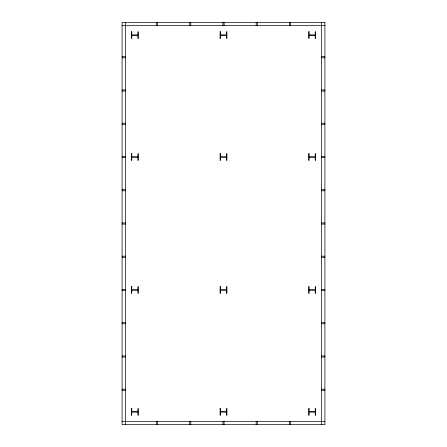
<?xml version="1.0" encoding="UTF-8"?>
<svg xmlns="http://www.w3.org/2000/svg" width="447" height="447" viewBox="0 0 447 447"><rect width="100%" height="100%" fill="white"/><g stroke="black" fill="none" stroke-linecap="round" stroke-linejoin="round"><path stroke-width="0.67" d="M122.092 25.675L324.908 25.675M122.092 56.708L125.417 56.708M321.583 56.708L324.908 56.708M122.092 57.814L125.417 57.814M321.583 57.814L324.908 57.814M122.092 89.953L125.417 89.953M321.583 89.953L324.908 89.953M122.092 91.065L125.417 91.065M321.583 91.065L324.908 91.065M122.092 123.204L125.417 123.204M321.583 123.204L324.908 123.204M122.092 124.311L125.417 124.311M321.583 124.311L324.908 124.311M122.092 156.45L125.417 156.45M321.583 156.45L324.908 156.45M122.092 157.556L125.417 157.556M321.583 157.556L324.908 157.556M122.092 189.696L125.417 189.696M321.583 189.696L324.908 189.696M122.092 190.808L125.417 190.808M321.583 190.808L324.908 190.808M122.092 222.947L125.417 222.947M321.583 222.947L324.908 222.947M122.092 224.053L125.417 224.053M321.583 224.053L324.908 224.053M122.092 256.192L125.417 256.192M321.583 256.192L324.908 256.192M122.092 257.304L125.417 257.304M321.583 257.304L324.908 257.304M122.092 289.444L125.417 289.444M321.583 289.444L324.908 289.444M122.092 290.55L125.417 290.55M321.583 290.55L324.908 290.55M122.092 322.689L125.417 322.689M321.583 322.689L324.908 322.689M122.092 323.796L125.417 323.796M321.583 323.796L324.908 323.796M122.092 355.935L125.417 355.935M321.583 355.935L324.908 355.935M122.092 357.047L125.417 357.047M321.583 357.047L324.908 357.047M122.092 389.186L125.417 389.186M321.583 389.186L324.908 389.186M122.092 390.292L125.417 390.292M321.583 390.292L324.908 390.292M122.092 421.325L324.908 421.325M321.583 22.35L321.583 424.65M290.55 22.35L290.55 25.675M290.55 421.325L290.55 424.65M289.444 22.35L289.444 25.675M289.444 421.325L289.444 424.65M257.304 22.35L257.304 25.675M257.304 421.325L257.304 424.65M256.192 22.35L256.192 25.675M256.192 421.325L256.192 424.65M224.053 22.35L224.053 25.675M224.053 421.325L224.053 424.65M222.947 22.35L222.947 25.675M222.947 421.325L222.947 424.65M190.808 22.35L190.808 25.675M190.808 421.325L190.808 424.65M189.696 22.35L189.696 25.675M189.696 421.325L189.696 424.65M157.556 22.35L157.556 25.675M157.556 421.325L157.556 424.65M156.45 22.35L156.45 25.675M156.45 421.325L156.45 424.65M125.417 22.35L125.417 424.65M324.908 22.35L122.092 22.35L122.092 424.65L324.908 424.65L324.908 22.35M131.77 31.709L131.429 31.709L131.429 38.481L131.77 38.481L131.77 35.207L137.911 35.207L137.911 38.481L138.252 38.481L138.252 31.709L137.911 31.709L137.911 34.983L131.77 34.983L131.77 31.709M220.427 31.709L220.086 31.709L220.086 38.481L220.427 38.481L220.427 35.207L226.573 35.207L226.573 38.481L226.914 38.481L226.914 31.709L226.573 31.709L226.573 34.983L220.427 34.983L220.427 31.709M309.089 31.709L308.748 31.709L308.748 38.481L309.089 38.481L309.089 35.207L315.23 35.207L315.23 38.481L315.571 38.481L315.571 31.709L315.23 31.709L315.23 34.983L309.089 34.983L309.089 31.709M131.77 153.623L131.429 153.623L131.429 160.389L131.77 160.389L131.77 157.115L137.911 157.115L137.911 160.389L138.252 160.389L138.252 153.623L137.911 153.623L137.911 156.897L131.77 156.897L131.77 153.623M220.427 153.623L220.086 153.623L220.086 160.389L220.427 160.389L220.427 157.115L226.573 157.115L226.573 160.389L226.914 160.389L226.914 153.623L226.573 153.623L226.573 156.897L220.427 156.897L220.427 153.623M309.089 153.623L308.748 153.623L308.748 160.389L309.089 160.389L309.089 157.115L315.23 157.115L315.23 160.389L315.571 160.389L315.571 153.623L315.23 153.623L315.23 156.897L309.089 156.897L309.089 153.623M131.77 286.611L131.429 286.611L131.429 293.377L131.77 293.377L131.77 290.103L137.911 290.103L137.911 293.377L138.252 293.377L138.252 286.611L137.911 286.611L137.911 289.885L131.77 289.885L131.77 286.611M220.427 286.611L220.086 286.611L220.086 293.377L220.427 293.377L220.427 290.103L226.573 290.103L226.573 293.377L226.914 293.377L226.914 286.611L226.573 286.611L226.573 289.885L220.427 289.885L220.427 286.611M309.089 286.611L308.748 286.611L308.748 293.377L309.089 293.377L309.089 290.103L315.23 290.103L315.23 293.377L315.571 293.377L315.571 286.611L315.23 286.611L315.23 289.885L309.089 289.885L309.089 286.611M131.77 408.519L131.429 408.519L131.429 415.291L131.77 415.291L131.77 412.017L137.911 412.017L137.911 415.291L138.252 415.291L138.252 408.519L137.911 408.519L137.911 411.793L131.77 411.793L131.77 408.519M220.427 408.519L220.086 408.519L220.086 415.291L220.427 415.291L220.427 412.017L226.573 412.017L226.573 415.291L226.914 415.291L226.914 408.519L226.573 408.519L226.573 411.793L220.427 411.793L220.427 408.519M309.089 408.519L308.748 408.519L308.748 415.291L309.089 415.291L309.089 412.017L315.23 412.017L315.23 415.291L315.571 415.291L315.571 408.519L315.23 408.519L315.23 411.793L309.089 411.793L309.089 408.519"/></g></svg>
